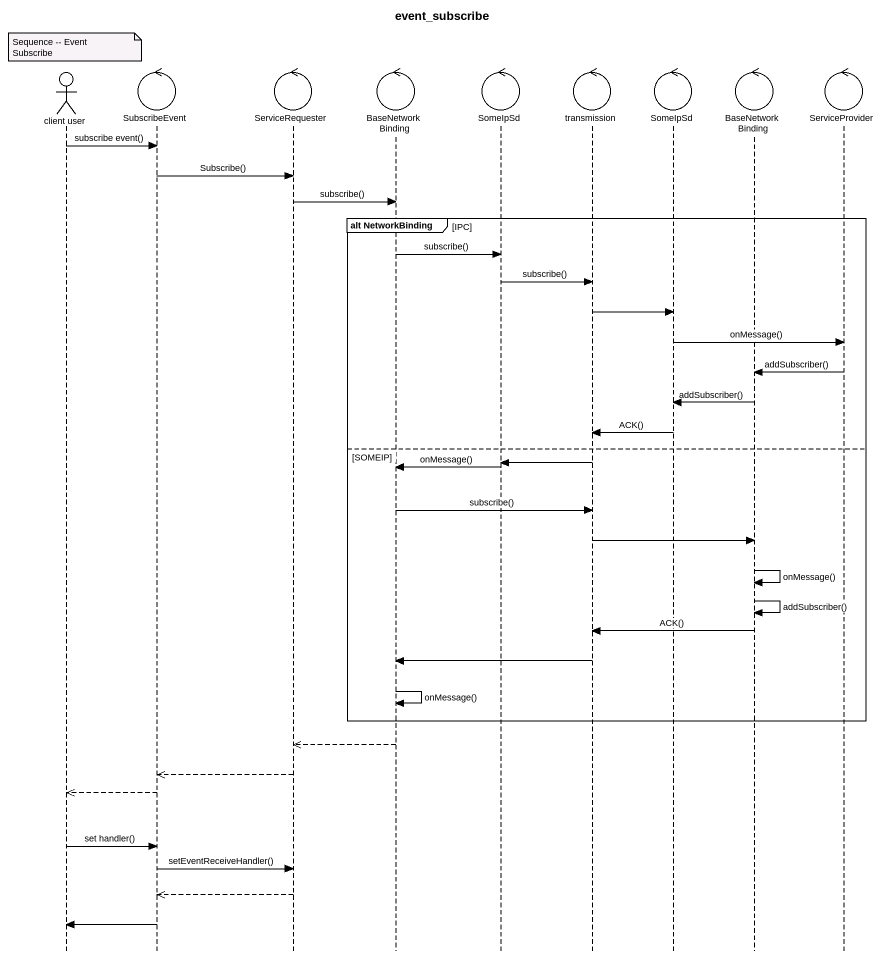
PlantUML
@startuml
title event_subscribe
hide footbox
actor "client user" as client_user
control SubscribeEvent
control ServiceRequester
control BaseNetworkBinding
control SomeIpSd
control transmission
control "SomeIpSd" as SomeIpSd_2
control "BaseNetworkBinding" as BaseNetworkBinding_2
control ServiceProvider

note over client_user : Sequence -- Event Subscribe
client_user -> SubscribeEvent : subscribe event()
SubscribeEvent -> ServiceRequester : Subscribe()
ServiceRequester -> BaseNetworkBinding : subscribe()
group alt NetworkBinding [IPC]
  BaseNetworkBinding -> SomeIpSd : subscribe()
  SomeIpSd -> transmission : subscribe()
  transmission -> SomeIpSd_2
  SomeIpSd_2 -> ServiceProvider : onMessage()
  ServiceProvider -> BaseNetworkBinding_2 : addSubscriber()
  BaseNetworkBinding_2 -> SomeIpSd_2 : addSubscriber()
  SomeIpSd_2 -> transmission : ACK()
else SOMEIP
  transmission -> SomeIpSd
  SomeIpSd -> BaseNetworkBinding : onMessage()
  BaseNetworkBinding -> transmission : subscribe()
  transmission -> BaseNetworkBinding_2
  BaseNetworkBinding_2 -> BaseNetworkBinding_2 : onMessage()
  BaseNetworkBinding_2 -> BaseNetworkBinding_2 : addSubscriber()
  BaseNetworkBinding_2 -> transmission : ACK()
  transmission -> BaseNetworkBinding
  BaseNetworkBinding -> BaseNetworkBinding : onMessage()
end
BaseNetworkBinding -->> ServiceRequester
ServiceRequester -->> SubscribeEvent
SubscribeEvent -->> client_user
client_user -> SubscribeEvent : set handler()
SubscribeEvent -> ServiceRequester : setEventReceiveHandler()
ServiceRequester -->> SubscribeEvent
SubscribeEvent -> client_user
@enduml
